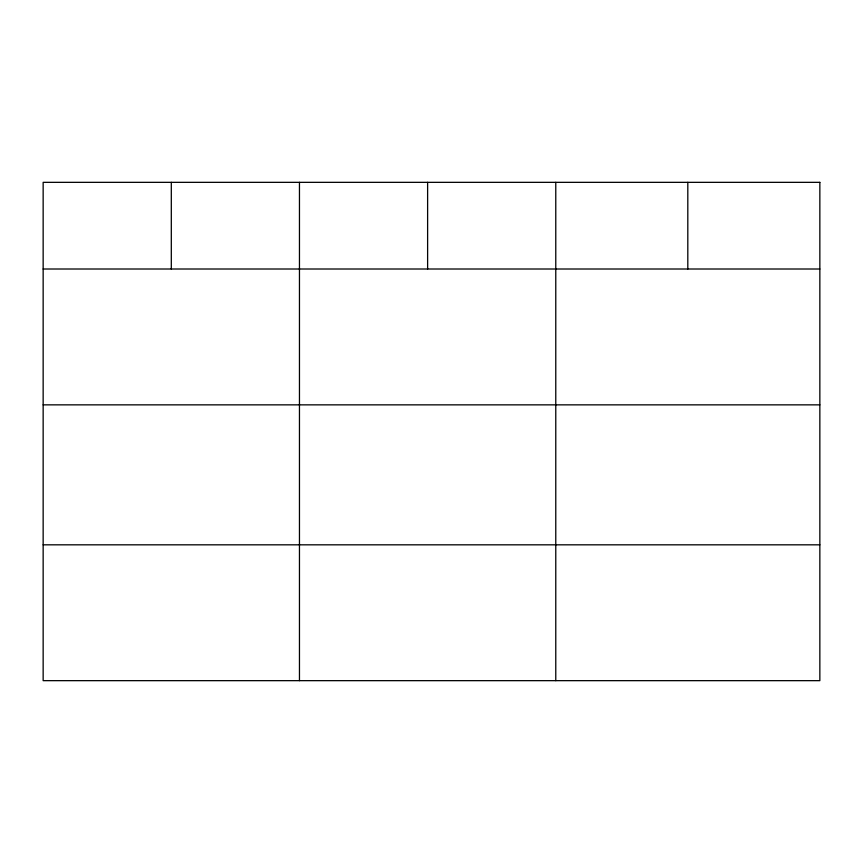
<?xml version="1.0" encoding="UTF-8"?>
<svg xmlns="http://www.w3.org/2000/svg" width="863" height="863" viewBox="0 0 863 863"><rect width="100%" height="100%" fill="white"/><g stroke="black" fill="none" stroke-linecap="round" stroke-linejoin="round"><path stroke-width="1.29" d="M43.15 269.008L819.85 269.008M43.15 404.855L819.85 404.855M43.15 544.823L819.85 544.823M687.811 182.341L687.811 269.008M555.772 182.341L555.772 680.659M427.617 182.341L427.617 269.008M299.461 182.341L299.461 680.659M171.306 182.341L171.306 269.008M819.85 182.341L43.15 182.341L43.15 680.659L819.85 680.659L819.85 182.341"/></g></svg>
